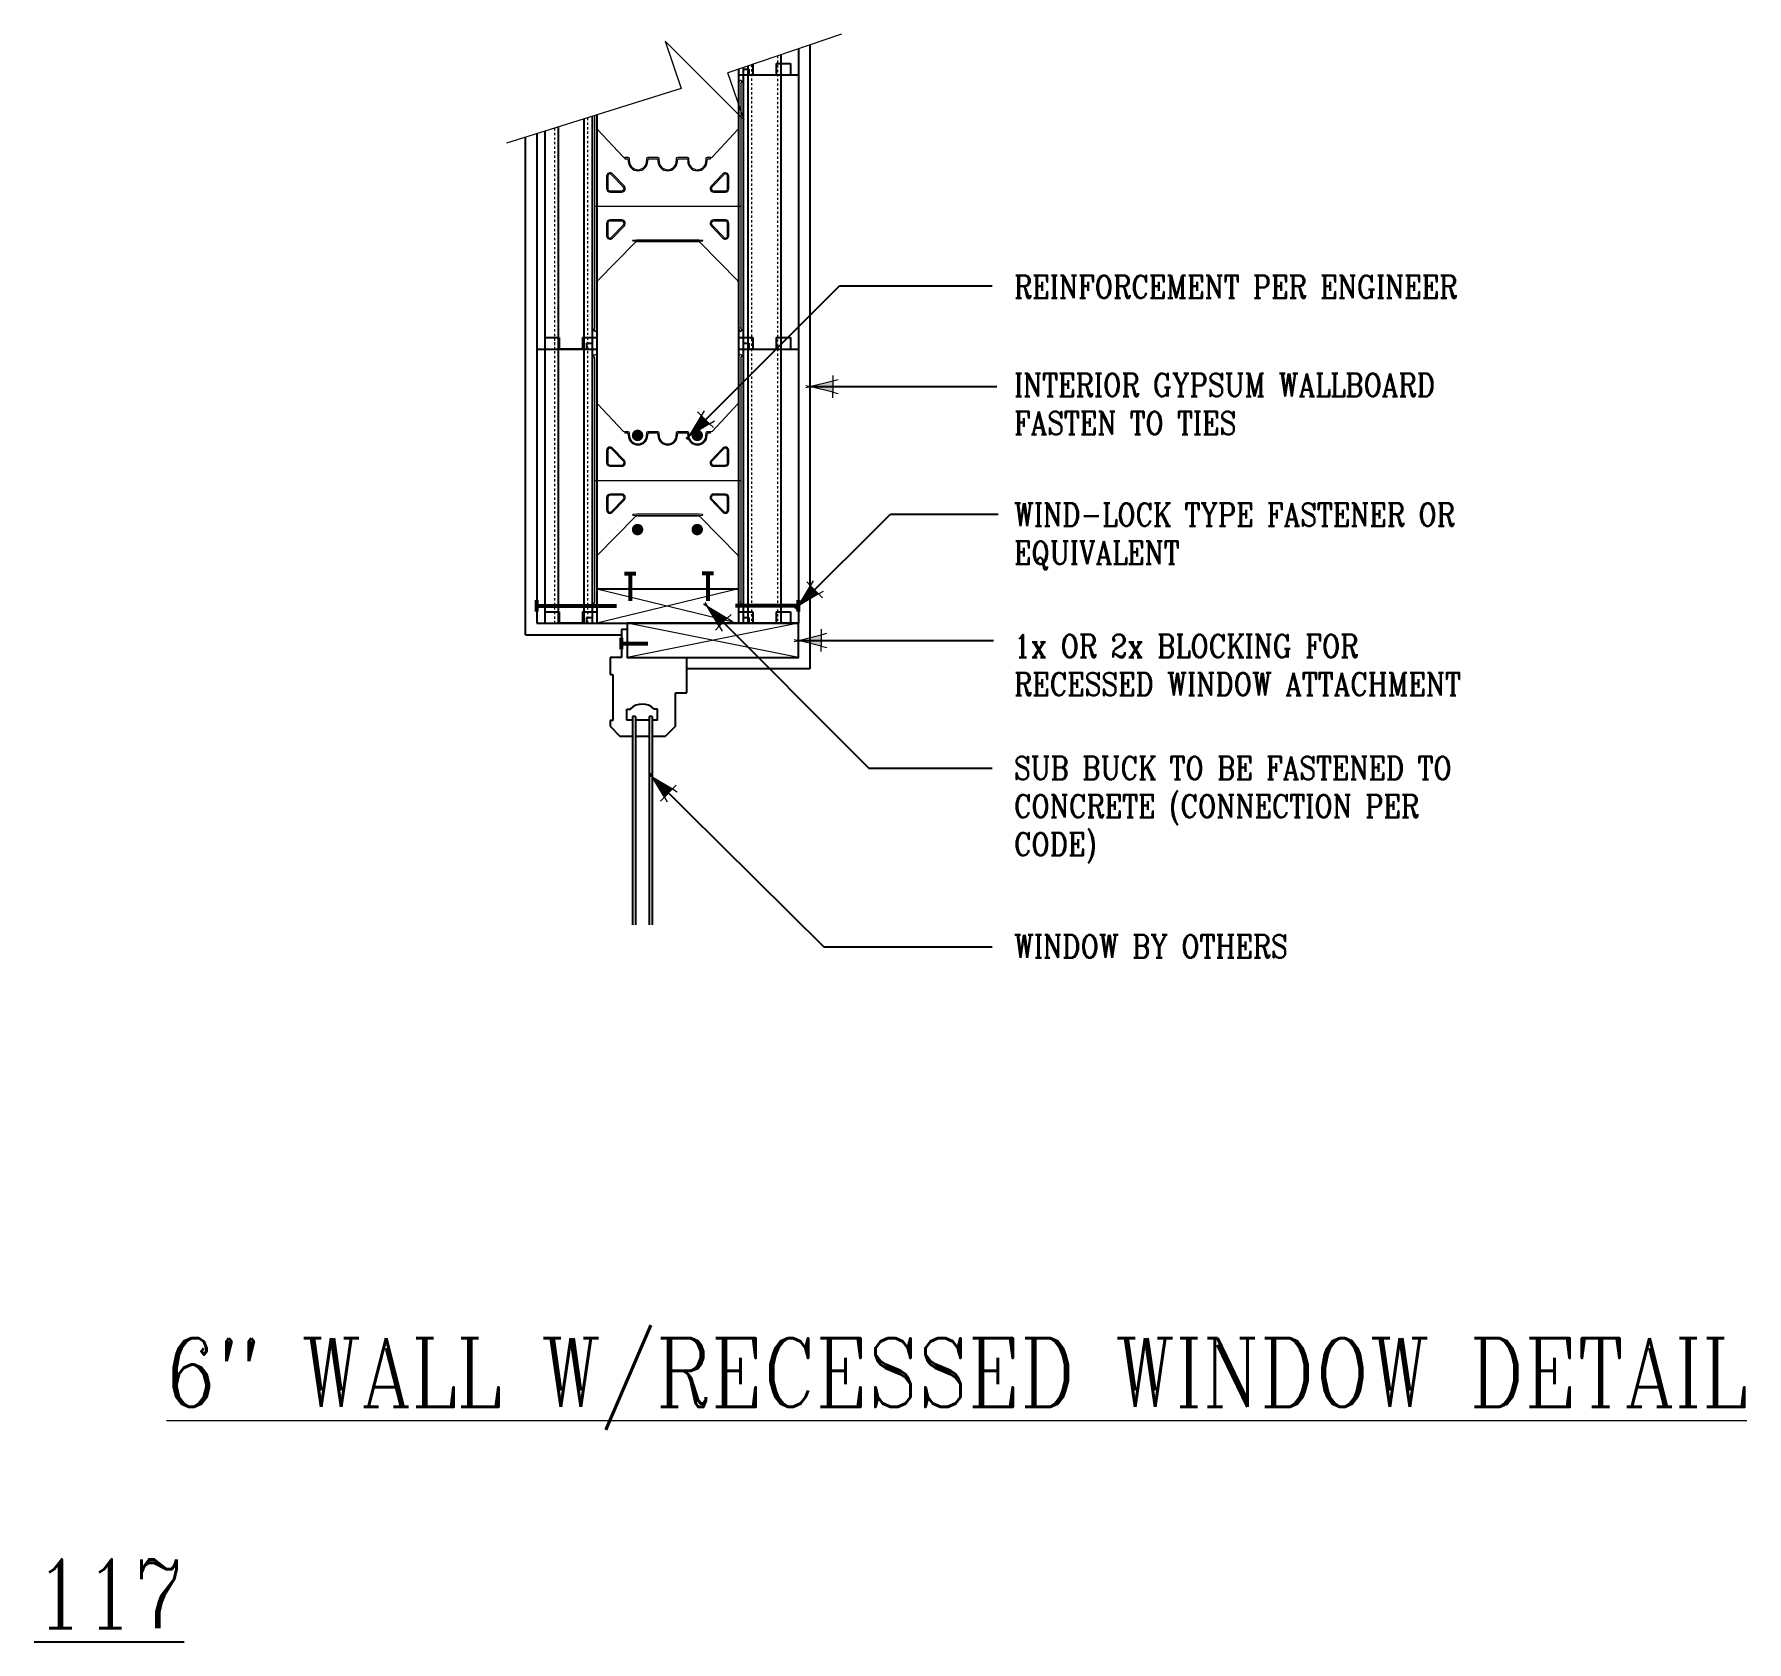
# Model space of a CAD drawing. Header units: inches. Extents: x -47.8 to 27.2, y 21.3 to 91.6.
import ezdxf

# ---------------------------------------------------------------- set-up
doc = ezdxf.new("R2010")
doc.units = ezdxf.units.IN
doc.header["$MEASUREMENT"] = 0
doc.linetypes.add('DASHED2', pattern=[0.375, 0.25, -0.125])
doc.linetypes.add('HIDDEN', pattern=[0.375, 0.25, -0.125])
doc.layers.get('Defpoints').update_dxf_attribs({"color": 252})
for name, color, linetype, lineweight in [('A2 Hatch', 8, 'Continuous', 9), ('A5 heavy', 5, 'Continuous', 53), ('DETAILS', 7, 'Continuous', 13), ('DIM', 3, 'Continuous', 13)]:
    doc.layers.add(name, color=color, linetype=linetype, lineweight=lineweight)
doc.styles.add('ARCTEXT', font='arctext.shx', dxfattribs={"width": 0.85})
doc.styles.add('RomanC', font='romanc.shx', dxfattribs={"width": 0.85, "height": 5})
doc.dimstyles.new('ARCTEXT 1-1', dxfattribs={"dimscale": 0, "dimtxt": 1, "dimasz": 1, "dimexe": 0.1875, "dimexo": 1, "dimgap": 0.5, "dimtad": 1, "dimdec": 4, "dimzin": 3, "dimdsep": 46, "dimlunit": 4, "dimtxsty": 'ARCTEXT', "dimblk": 'ARCHTICK', "dimcen": 1, "dimclrd": 256, "dimclre": 256, "dimclrt": 256, "dimadec": 0, "dimazin": 0, "dimtfac": 1, "dimtdec": 4, "dimtofl": 0, "dimtmove": 2, "dimatfit": 3, "dimldrblk": 'arrow', "dimfxl": 1, "dimtolj": 1, "dimtzin": 0, "dimarcsym": 0})

# ---------------------------------------------------------------- blocks, each defined once
blk = doc.blocks.new('_ArchTick')
at = {"color": 0, "linetype": 'ByBlock', "const_width": 0.15}
blk.add_lwpolyline([(-0.5, -0.5), (0.5, 0.5)], dxfattribs=at)
blk = doc.blocks.new('arrow')
at = {"layer": 'DIM'}
blk.add_hatch(color=253, dxfattribs=at).paths.add_polyline_path([(-2, 0.5), (-2, -0.5), (0, 0)])
at = {"layer": 'DIM', "lineweight": 9}
for points in [[(-2, 0.98), (-2, 0.5), (-2.47, 0.62)], [(0.37, 0.09), (0, 0)], [(0.37, -0.09), (0, 0)], [(-2, -0.98), (-2, -0.5), (-2.47, -0.62)]]:
    blk.add_lwpolyline(points, dxfattribs=at)
at = {"layer": 'DIM', "lineweight": 15}
blk.add_lwpolyline([(0, 0), (-2, -0.5), (-2, 0.5), (0, 0)], dxfattribs=at)

msp = doc.modelspace()

# ---------------------------------------------------------------- linework, layer by layer
at = {"color": 1}
for p, q in [((-15.075, 90.731), (-15.075, 77.853)), ((-14.31, 90.99), (-14.31, 77.853)), ((-16.935, 90.1), (-16.935, 77.853)), ((-16.935, 90.1), (-16.935, 89.853)), ((-16.935, 90.1), (-16.935, 89.853)), ((-16.735, 90.168), (-16.735, 77.853)), ((-16.735, 90.103), (-16.485, 90.103)), ((-16.735, 90.103), (-16.485, 90.103)), ((-16.52, 90.241), (-16.52, 77.853)), ((-16.485, 90.103), (-16.485, 89.853)), ((-16.485, 90.103), (-16.485, 89.853)), ((-16.31, 90.312), (-16.31, 89.853)), ((-16.31, 90.312), (-16.31, 89.853)), ((-15.285, 90.353), (-15.285, 89.853)), ((-15.285, 90.353), (-14.66, 90.353)), ((-15.285, 90.353), (-15.285, 89.853)), ((-15.285, 90.353), (-14.66, 90.353)), ((-14.66, 90.353), (-14.66, 89.853)), ((-14.66, 90.353), (-14.66, 89.853)), ((-16.935, 89.853), (-16.735, 89.853)), ((-16.935, 89.853), (-14.31, 89.853)), ((-16.935, 89.853), (-16.735, 89.853)), ((-16.935, 89.853), (-14.31, 89.853)), ((-16.52, 89.853), (-14.31, 89.853)), ((-16.52, 89.853), (-14.31, 89.853)), ((-23.71, 87.918), (-23.71, 77.853)), ((-23.335, 88.035), (-23.335, 77.853)), ((-23.135, 88.098), (-23.135, 77.853)), ((-25.76, 87.279), (-25.76, 77.853)), ((-25.41, 87.388), (-25.41, 77.853)), ((-24.835, 87.568), (-24.835, 77.853)), ((-25.41, 78.353), (-24.785, 78.353)), ((-25.41, 78.353), (-25.41, 65.853)), ((-25.41, 78.353), (-24.785, 78.353)), ((-25.41, 78.353), (-24.785, 78.353)), ((-25.41, 78.353), (-24.785, 78.353)), ((-24.835, 78.353), (-24.835, 65.853)), ((-24.785, 78.353), (-24.785, 77.853)), ((-24.785, 78.353), (-24.785, 77.853)), ((-24.785, 78.353), (-24.785, 77.853)), ((-24.785, 78.353), (-24.785, 77.853)), ((-23.76, 78.353), (-23.76, 77.853)), ((-23.76, 78.353), (-23.135, 78.353)), ((-23.76, 78.353), (-23.76, 77.853)), ((-23.76, 78.353), (-23.135, 78.353)), ((-23.76, 78.353), (-23.76, 77.853)), ((-23.76, 78.353), (-23.135, 78.353)), ((-23.76, 78.353), (-23.76, 77.853)), ((-23.76, 78.353), (-23.135, 78.353)), ((-23.71, 78.353), (-23.71, 65.853)), ((-23.585, 78.103), (-23.585, 77.853)), ((-23.585, 78.103), (-23.335, 78.103)), ((-23.585, 78.103), (-23.585, 77.853)), ((-23.585, 78.103), (-23.335, 78.103)), ((-23.585, 78.103), (-23.585, 77.853)), ((-23.585, 78.103), (-23.335, 78.103)), ((-23.585, 78.103), (-23.585, 77.853)), ((-23.585, 78.103), (-23.335, 78.103)), ((-23.335, 78.103), (-23.335, 65.853)), ((-23.135, 78.353), (-23.135, 65.853)), ((-23.135, 78.353), (-23.135, 77.853)), ((-23.135, 78.353), (-23.135, 77.853)), ((-23.135, 78.353), (-23.135, 77.853)), ((-23.135, 78.353), (-23.135, 77.853)), ((-16.935, 78.353), (-16.935, 65.853)), ((-16.935, 78.353), (-16.31, 78.353)), ((-16.935, 78.353), (-16.935, 77.853)), ((-16.935, 78.353), (-16.31, 78.353)), ((-16.935, 78.353), (-16.935, 77.853)), ((-16.935, 78.353), (-16.31, 78.353)), ((-16.935, 78.353), (-16.31, 78.353)), ((-16.735, 78.103), (-16.735, 65.853)), ((-16.735, 78.103), (-16.485, 78.103)), ((-16.735, 78.103), (-16.485, 78.103)), ((-16.735, 78.103), (-16.485, 78.103)), ((-16.735, 78.103), (-16.485, 78.103)), ((-16.485, 78.103), (-16.485, 77.853)), ((-16.485, 78.103), (-16.485, 77.853)), ((-16.485, 78.103), (-16.485, 77.853)), ((-16.485, 78.103), (-16.485, 77.853)), ((-16.31, 78.353), (-16.31, 77.853)), ((-16.31, 78.353), (-16.31, 77.853)), ((-16.31, 78.353), (-16.31, 77.853)), ((-16.31, 78.353), (-16.31, 77.853)), ((-15.285, 78.353), (-15.285, 77.853)), ((-15.285, 78.353), (-14.66, 78.353)), ((-15.285, 78.353), (-15.285, 77.853)), ((-15.285, 78.353), (-14.66, 78.353)), ((-15.285, 78.353), (-15.285, 77.853)), ((-15.285, 78.353), (-14.66, 78.353)), ((-15.285, 78.353), (-15.285, 77.853)), ((-15.285, 78.353), (-14.66, 78.353)), ((-14.66, 78.353), (-14.66, 77.853)), ((-14.66, 78.353), (-14.66, 77.853)), ((-14.66, 78.353), (-14.66, 77.853)), ((-14.66, 78.353), (-14.66, 77.853)), ((-25.76, 77.853), (-23.135, 77.853)), ((-25.76, 77.853), (-23.585, 77.853)), ((-25.76, 77.853), (-25.76, 65.853)), ((-25.76, 77.853), (-23.585, 77.853)), ((-25.76, 77.853), (-23.135, 77.853)), ((-25.76, 77.853), (-23.135, 77.853)), ((-25.76, 77.853), (-23.585, 77.853)), ((-25.76, 77.853), (-23.585, 77.853)), ((-25.76, 77.853), (-23.135, 77.853)), ((-25.76, 77.853), (-23.135, 77.853)), ((-25.76, 77.853), (-23.585, 77.853)), ((-25.76, 77.853), (-23.585, 77.853)), ((-25.76, 77.853), (-23.135, 77.853)), ((-25.76, 77.853), (-23.135, 77.853)), ((-25.76, 77.853), (-23.585, 77.853)), ((-25.76, 77.853), (-23.585, 77.853)), ((-25.76, 77.853), (-23.135, 77.853)), ((-23.71, 77.853), (-24.835, 77.853)), ((-23.71, 77.853), (-24.835, 77.853)), ((-23.71, 77.853), (-24.835, 77.853)), ((-23.71, 77.853), (-24.835, 77.853)), ((-23.71, 77.853), (-24.835, 77.853)), ((-23.71, 77.853), (-24.835, 77.853)), ((-23.71, 77.853), (-24.835, 77.853)), ((-23.71, 77.853), (-24.835, 77.853)), ((-23.335, 77.853), (-23.135, 77.853)), ((-23.335, 77.853), (-23.135, 77.853)), ((-23.335, 77.853), (-23.135, 77.853)), ((-23.335, 77.853), (-23.135, 77.853)), ((-23.335, 77.853), (-23.135, 77.853)), ((-23.335, 77.853), (-23.135, 77.853)), ((-23.335, 77.853), (-23.135, 77.853)), ((-23.335, 77.853), (-23.135, 77.853)), ((-16.935, 77.853), (-16.735, 77.853)), ((-16.935, 77.853), (-14.31, 77.853)), ((-16.935, 77.853), (-16.735, 77.853)), ((-16.935, 77.853), (-14.31, 77.853)), ((-16.52, 77.853), (-14.31, 77.853)), ((-16.52, 77.853), (-16.52, 65.853)), ((-16.52, 77.853), (-14.31, 77.853)), ((-15.075, 77.853), (-15.075, 65.853)), ((-14.31, 77.853), (-14.31, 65.853)), ((-25.41, 66.353), (-24.785, 66.353)), ((-25.41, 66.353), (-24.785, 66.353)), ((-24.785, 66.353), (-24.785, 65.853)), ((-24.785, 66.353), (-24.785, 65.853)), ((-23.76, 66.353), (-23.76, 65.853)), ((-23.76, 66.353), (-23.135, 66.353)), ((-23.76, 66.353), (-23.76, 65.853)), ((-23.76, 66.353), (-23.135, 66.353)), ((-23.585, 66.103), (-23.585, 65.853)), ((-23.585, 66.103), (-23.335, 66.103)), ((-23.585, 66.103), (-23.585, 65.853)), ((-23.585, 66.103), (-23.335, 66.103)), ((-23.135, 66.353), (-23.135, 65.853)), ((-23.135, 66.353), (-23.135, 65.853)), ((-16.935, 66.353), (-16.31, 66.353)), ((-16.935, 66.353), (-16.935, 65.853)), ((-16.935, 66.353), (-16.31, 66.353)), ((-16.935, 66.353), (-16.935, 65.853)), ((-16.735, 66.103), (-16.485, 66.103)), ((-16.735, 66.103), (-16.485, 66.103)), ((-16.485, 66.103), (-16.485, 65.853)), ((-16.485, 66.103), (-16.485, 65.853)), ((-16.31, 66.353), (-16.31, 65.853)), ((-16.31, 66.353), (-16.31, 65.853)), ((-15.285, 66.353), (-15.285, 65.853)), ((-15.285, 66.353), (-14.66, 66.353)), ((-15.285, 66.353), (-15.285, 65.853)), ((-15.285, 66.353), (-14.66, 66.353)), ((-14.66, 66.353), (-14.66, 65.853)), ((-14.66, 66.353), (-14.66, 65.853)), ((-25.76, 65.853), (-23.135, 65.853)), ((-25.76, 65.853), (-23.585, 65.853)), ((-25.76, 65.853), (-23.585, 65.853)), ((-25.76, 65.853), (-23.135, 65.853)), ((-25.76, 65.853), (-23.135, 65.853)), ((-25.76, 65.853), (-23.585, 65.853)), ((-25.76, 65.853), (-23.585, 65.853)), ((-25.76, 65.853), (-23.135, 65.853)), ((-23.71, 65.853), (-24.835, 65.853)), ((-23.71, 65.853), (-24.835, 65.853)), ((-23.71, 65.853), (-24.835, 65.853)), ((-23.71, 65.853), (-24.835, 65.853)), ((-23.335, 65.853), (-23.135, 65.853)), ((-23.335, 65.853), (-23.135, 65.853)), ((-23.335, 65.853), (-23.135, 65.853)), ((-23.335, 65.853), (-23.135, 65.853)), ((-16.935, 65.853), (-16.735, 65.853)), ((-16.935, 65.853), (-14.31, 65.853)), ((-16.935, 65.853), (-16.735, 65.853)), ((-16.935, 65.853), (-14.31, 65.853)), ((-16.52, 65.853), (-14.31, 65.853)), ((-16.52, 65.853), (-14.31, 65.853)), ((-16.31, 65.853), (-14.31, 65.853))]:
    msp.add_line(p, q, dxfattribs=at)
at = {"ltscale": 0.15}
for p, q in [((-13.81, 91.16), (-13.81, 63.853)), ((-26.26, 65.353), (-26.26, 87.123)), ((-24.785, 77.853), (-23.76, 77.853)), ((-24.785, 77.853), (-23.76, 77.853)), ((-24.785, 77.853), (-23.76, 77.853)), ((-24.785, 77.853), (-23.76, 77.853)), ((-24.785, 77.853), (-23.76, 77.853)), ((-24.785, 77.853), (-23.76, 77.853)), ((-24.785, 77.853), (-23.76, 77.853)), ((-24.785, 77.853), (-23.76, 77.853)), ((-23.135, 67.353), (-16.935, 67.353)), ((-26.26, 65.353), (-22.06, 65.353)), ((-24.785, 65.853), (-23.76, 65.853)), ((-24.785, 65.853), (-23.76, 65.853)), ((-24.785, 65.853), (-23.76, 65.853)), ((-24.785, 65.853), (-23.76, 65.853)), ((-23.135, 65.853), (-16.31, 65.853)), ((-21.81, 65.583), (-22.06, 65.583)), ((-22.06, 65.583), (-22.06, 64.353)), ((-22.06, 64.353), (-22.56, 64.353)), ((-22.56, 64.353), (-22.56, 63.603)), ((-19.19, 62.802), (-19.19, 64.353)), ((-13.81, 63.853), (-19.19, 63.853)), ((-22.56, 63.603), (-22.435, 63.603)), ((-22.435, 63.603), (-22.435, 61.603)), ((-19.69, 61.353), (-19.69, 62.802)), ((-19.69, 62.802), (-19.19, 62.802)), ((-22.435, 61.603), (-22.56, 61.603)), ((-22.56, 61.603), (-22.56, 61.353)), ((-21.817, 61.617), (-21.817, 62.099)), ((-21.817, 62.099), (-21.67, 62.099)), ((-21.569, 61.617), (-21.817, 61.617)), ((-21.569, 61.779), (-21.569, 52.651)), ((-21.444, 61.779), (-21.569, 61.779)), ((-21.444, 61.779), (-21.444, 52.651)), ((-20.839, 61.617), (-21.444, 61.617)), ((-20.839, 61.779), (-20.839, 52.651)), ((-20.714, 61.779), (-20.839, 61.779)), ((-20.714, 61.779), (-20.714, 52.651)), ((-20.479, 61.617), (-20.714, 61.617)), ((-20.479, 62.099), (-20.625, 62.099)), ((-20.479, 61.617), (-20.479, 62.099)), ((-22.56, 61.353), (-22.125, 60.918)), ((-22.125, 60.918), (-21.569, 60.918)), ((-21.444, 60.918), (-20.839, 60.918)), ((-20.714, 60.918), (-20.125, 60.918)), ((-19.69, 61.353), (-20.125, 60.918))]:
    msp.add_line(p, q, dxfattribs=at)
at = {"color": 1, "linetype": 'HIDDEN', "ltscale": 0.02}
for p, q in [((-16.735, 90.103), (-16.735, 89.853)), ((-16.735, 90.103), (-16.485, 90.103)), ((-16.735, 90.103), (-16.735, 89.853)), ((-16.735, 90.103), (-16.485, 90.103)), ((-16.485, 90.103), (-16.485, 89.853)), ((-16.485, 90.103), (-16.485, 89.853)), ((-16.31, 90.312), (-16.31, 89.853)), ((-16.31, 90.312), (-16.31, 89.853)), ((-15.285, 90.353), (-15.285, 89.853)), ((-15.285, 90.353), (-14.66, 90.353)), ((-15.285, 90.353), (-15.285, 89.853)), ((-15.285, 90.353), (-14.66, 90.353)), ((-14.66, 90.353), (-14.66, 89.853)), ((-14.66, 90.353), (-14.66, 89.853)), ((-25.41, 78.353), (-24.785, 78.353)), ((-25.41, 78.353), (-25.41, 77.853)), ((-25.41, 78.353), (-24.785, 78.353)), ((-25.41, 78.353), (-25.41, 77.853)), ((-25.41, 78.353), (-24.785, 78.353)), ((-25.41, 78.353), (-25.41, 77.853)), ((-25.41, 78.353), (-24.785, 78.353)), ((-25.41, 78.353), (-25.41, 77.853)), ((-24.785, 78.353), (-24.785, 77.853)), ((-24.785, 78.353), (-24.785, 77.853)), ((-24.785, 78.353), (-24.785, 77.853)), ((-24.785, 78.353), (-24.785, 77.853)), ((-23.76, 78.353), (-23.76, 77.853)), ((-23.76, 78.353), (-23.135, 78.353)), ((-23.76, 78.353), (-23.76, 77.853)), ((-23.76, 78.353), (-23.135, 78.353)), ((-23.76, 78.353), (-23.76, 77.853)), ((-23.76, 78.353), (-23.135, 78.353)), ((-23.76, 78.353), (-23.76, 77.853)), ((-23.76, 78.353), (-23.135, 78.353)), ((-16.935, 78.353), (-16.31, 78.353)), ((-16.935, 78.353), (-16.31, 78.353)), ((-16.935, 78.353), (-16.31, 78.353)), ((-16.935, 78.353), (-16.31, 78.353)), ((-16.735, 78.103), (-16.735, 77.853)), ((-16.735, 78.103), (-16.485, 78.103)), ((-16.735, 78.103), (-16.735, 77.853)), ((-16.735, 78.103), (-16.485, 78.103)), ((-16.735, 78.103), (-16.735, 77.853)), ((-16.735, 78.103), (-16.485, 78.103)), ((-16.735, 78.103), (-16.735, 77.853)), ((-16.735, 78.103), (-16.485, 78.103)), ((-16.485, 78.103), (-16.485, 77.853)), ((-16.485, 78.103), (-16.485, 77.853)), ((-16.485, 78.103), (-16.485, 77.853)), ((-16.485, 78.103), (-16.485, 77.853)), ((-16.31, 78.353), (-16.31, 77.853)), ((-16.31, 78.353), (-16.31, 77.853)), ((-16.31, 78.353), (-16.31, 77.853)), ((-16.31, 78.353), (-16.31, 77.853)), ((-15.285, 78.353), (-15.285, 77.853)), ((-15.285, 78.353), (-14.66, 78.353)), ((-15.285, 78.353), (-15.285, 77.853)), ((-15.285, 78.353), (-14.66, 78.353)), ((-15.285, 78.353), (-15.285, 77.853)), ((-15.285, 78.353), (-14.66, 78.353)), ((-15.285, 78.353), (-15.285, 77.853)), ((-15.285, 78.353), (-14.66, 78.353)), ((-14.66, 78.353), (-14.66, 77.853)), ((-14.66, 78.353), (-14.66, 77.853)), ((-14.66, 78.353), (-14.66, 77.853)), ((-14.66, 78.353), (-14.66, 77.853)), ((-25.41, 66.353), (-24.785, 66.353)), ((-25.41, 66.353), (-25.41, 65.853)), ((-25.41, 66.353), (-24.785, 66.353)), ((-25.41, 66.353), (-25.41, 65.853)), ((-24.785, 66.353), (-24.785, 65.853)), ((-24.785, 66.353), (-24.785, 65.853)), ((-23.76, 66.353), (-23.76, 65.853)), ((-23.76, 66.353), (-23.135, 66.353)), ((-23.76, 66.353), (-23.76, 65.853)), ((-23.76, 66.353), (-23.135, 66.353)), ((-16.935, 66.353), (-16.31, 66.353)), ((-16.935, 66.353), (-16.31, 66.353)), ((-16.735, 66.103), (-16.735, 65.853)), ((-16.735, 66.103), (-16.485, 66.103)), ((-16.735, 66.103), (-16.735, 65.853)), ((-16.735, 66.103), (-16.485, 66.103)), ((-16.485, 66.103), (-16.485, 65.853)), ((-16.485, 66.103), (-16.485, 65.853)), ((-16.31, 66.353), (-16.31, 65.853)), ((-16.31, 66.353), (-16.31, 65.853)), ((-15.285, 66.353), (-15.285, 65.853)), ((-15.285, 66.353), (-14.66, 66.353)), ((-15.285, 66.353), (-15.285, 65.853)), ((-15.285, 66.353), (-14.66, 66.353)), ((-14.66, 66.353), (-14.66, 65.853)), ((-14.66, 66.353), (-14.66, 65.853))]:
    msp.add_line(p, q, dxfattribs=at)
at = {"ltscale": 0.15, "const_width": 0.25}
for points in [[(-21.478, 74.075, 1), (-21.228, 74.075, 1)], [(-18.866, 74.075, 1), (-18.616, 74.075, 1)], [(-21.478, 69.952, 1), (-21.228, 69.952, 1)], [(-18.866, 69.952, 1), (-18.616, 69.952, 1)]]:
    msp.add_lwpolyline(points, format="xyb", close=True, dxfattribs=at)
at = {"ltscale": 0.15}
msp.add_lwpolyline([(-21.81, 65.853), (-21.81, 64.353), (-14.31, 64.353), (-14.31, 65.853)], close=True, dxfattribs=at)
msp.add_arc((-21.148, 61.577), 0.739, 45, 135, dxfattribs=at)
at = {"layer": 'A2 Hatch', "linetype": 'DASHED2', "ltscale": 0.15}
for p, q in [((-16.36, 90.295), (-16.36, 77.853)), ((-15.235, 90.676), (-15.235, 77.853)), ((-23.55, 87.968), (-23.55, 77.853)), ((-24.995, 87.518), (-24.995, 77.853)), ((-24.995, 78.353), (-24.995, 65.853)), ((-23.55, 78.353), (-23.55, 65.853)), ((-16.36, 77.853), (-16.36, 65.853)), ((-15.235, 77.853), (-15.235, 65.853))]:
    msp.add_line(p, q, dxfattribs=at)
at = {"layer": 'A2 Hatch', "ltscale": 0.15}
for p, q in [((-16.935, 67.353), (-23.135, 65.853)), ((-23.135, 67.353), (-16.935, 65.853)), ((-14.31, 65.853), (-21.81, 64.353)), ((-14.31, 64.353), (-21.81, 65.853))]:
    msp.add_line(p, q, dxfattribs=at)
at = {"layer": 'A5 heavy', "ltscale": 0.15}
for p, q in [((-21.926, 68.029), (-21.426, 68.029)), ((-21.676, 68.029), (-21.676, 66.832)), ((-18.023, 68.029), (-18.523, 68.029)), ((-18.273, 68.029), (-18.273, 66.832)), ((-25.76, 66.36), (-25.76, 66.86)), ((-14.31, 66.36), (-14.31, 66.86)), ((-25.76, 66.61), (-22.27, 66.61)), ((-14.31, 66.61), (-17.073, 66.61)), ((-22.06, 64.718), (-22.06, 65.218)), ((-22.06, 64.968), (-20.898, 64.968))]:
    msp.add_line(p, q, dxfattribs=at)
at = {"layer": 'DETAILS', "color": 6, "lineweight": 20}
for p, q in [((-16.928, 89.527), (-16.869, 89.63)), ((-16.869, 89.63), (-16.782, 89.58)), ((-16.835, 89.478), (-16.835, 78.78)), ((-16.835, 89.476), (-16.835, 89.439)), ((-16.782, 89.58), (-16.828, 89.501)), ((-23.235, 88.067), (-23.235, 78.78)), ((-23.135, 88.098), (-23.135, 87.523)), ((-23.135, 87.523), (-23.135, 80.761)), ((-23.107, 87.454), (-21.989, 86.264)), ((-18.08, 86.264), (-16.963, 87.454)), ((-16.935, 80.761), (-16.935, 87.523)), ((-21.917, 86.233), (-21.91, 86.233)), ((-21.76, 86.233), (-21.917, 86.233)), ((-21.91, 86.233), (-21.91, 86.183)), ((-20.46, 86.233), (-20.91, 86.233)), ((-19.16, 86.233), (-19.61, 86.233)), ((-18.152, 86.233), (-18.31, 86.233)), ((-18.16, 86.183), (-18.16, 86.233)), ((-18.16, 86.233), (-18.152, 86.233)), ((-21.968, 84.942), (-22.488, 85.483)), ((-21.932, 84.977), (-22.452, 85.518)), ((-21.91, 86.183), (-21.81, 86.183)), ((-21.76, 86.133), (-21.76, 86.078)), ((-21.71, 86.078), (-21.71, 86.183)), ((-20.96, 86.183), (-20.96, 86.078)), ((-20.91, 86.078), (-20.91, 86.133)), ((-20.86, 86.183), (-20.51, 86.183)), ((-20.46, 86.133), (-20.46, 86.078)), ((-20.41, 86.078), (-20.41, 86.183)), ((-19.66, 86.183), (-19.66, 86.078)), ((-19.61, 86.078), (-19.61, 86.133)), ((-19.56, 86.183), (-19.21, 86.183)), ((-19.16, 86.133), (-19.16, 86.078)), ((-19.11, 86.078), (-19.11, 86.183)), ((-18.36, 86.183), (-18.36, 86.078)), ((-18.31, 86.078), (-18.31, 86.133)), ((-18.26, 86.183), (-18.16, 86.183)), ((-17.618, 85.518), (-18.137, 84.977)), ((-17.582, 85.483), (-18.101, 84.942)), ((-22.71, 85.414), (-22.71, 84.873)), ((-22.66, 85.414), (-22.66, 84.873)), ((-22.56, 84.773), (-22.04, 84.773)), ((-22.56, 84.723), (-22.04, 84.723)), ((-18.029, 84.773), (-17.51, 84.773)), ((-18.029, 84.723), (-17.51, 84.723)), ((-17.41, 84.873), (-17.41, 85.414)), ((-17.36, 84.873), (-17.36, 85.414)), ((-23.235, 84.103), (-16.835, 84.103)), ((-22.71, 83.353), (-22.71, 82.812)), ((-22.66, 83.353), (-22.66, 82.812)), ((-22.04, 83.503), (-22.56, 83.503)), ((-22.04, 83.453), (-22.56, 83.453)), ((-22.488, 82.743), (-21.968, 83.284)), ((-22.452, 82.708), (-21.932, 83.249)), ((-18.137, 83.249), (-17.618, 82.708)), ((-18.101, 83.284), (-17.582, 82.743)), ((-17.51, 83.503), (-18.029, 83.503)), ((-17.51, 83.453), (-18.029, 83.453)), ((-17.41, 82.812), (-17.41, 83.353)), ((-17.36, 82.812), (-17.36, 83.353)), ((-23.105, 80.832), (-21.454, 82.509)), ((-21.405, 82.623), (-21.561, 82.608)), ((-21.561, 82.588), (-21.405, 82.573)), ((-20.035, 82.623), (-21.405, 82.623)), ((-21.405, 82.573), (-20.035, 82.573)), ((-21.348, 82.553), (-20.035, 82.553)), ((-18.664, 82.623), (-20.035, 82.623)), ((-20.035, 82.573), (-18.664, 82.573)), ((-20.035, 82.553), (-18.722, 82.553)), ((-18.508, 82.608), (-18.664, 82.623)), ((-18.664, 82.573), (-18.508, 82.588)), ((-18.616, 82.509), (-16.964, 80.832)), ((-23.135, 78.753), (-23.135, 80.761)), ((-23.241, 78.755), (-23.287, 78.676)), ((-23.235, 78.817), (-23.235, 78.78)), ((-23.201, 78.626), (-23.141, 78.728)), ((-16.928, 78.728), (-16.869, 78.626)), ((-16.835, 78.78), (-16.835, 78.817)), ((-16.782, 78.676), (-16.828, 78.755)), ((-23.287, 78.676), (-23.201, 78.626)), ((-16.869, 78.626), (-16.782, 78.676)), ((-23.287, 77.58), (-23.201, 77.63)), ((-23.241, 77.501), (-23.287, 77.58)), ((-23.235, 77.478), (-23.235, 66.78)), ((-23.235, 77.439), (-23.235, 77.476)), ((-23.201, 77.63), (-23.141, 77.527)), ((-23.135, 77.502), (-23.135, 75.523)), ((-16.935, 75.523), (-16.935, 77.502)), ((-16.928, 77.527), (-16.869, 77.63)), ((-16.869, 77.63), (-16.782, 77.58)), ((-16.835, 77.478), (-16.835, 66.78)), ((-16.835, 77.476), (-16.835, 77.439)), ((-16.782, 77.58), (-16.828, 77.501)), ((-23.135, 75.523), (-23.135, 68.761)), ((-23.107, 75.454), (-21.989, 74.264)), ((-18.08, 74.264), (-16.963, 75.454)), ((-16.935, 68.761), (-16.935, 75.523)), ((-21.917, 74.233), (-21.91, 74.233)), ((-21.76, 74.233), (-21.917, 74.233)), ((-21.91, 74.233), (-21.91, 74.183)), ((-20.46, 74.233), (-20.91, 74.233)), ((-19.16, 74.233), (-19.61, 74.233)), ((-18.152, 74.233), (-18.31, 74.233)), ((-18.16, 74.183), (-18.16, 74.233)), ((-18.16, 74.233), (-18.152, 74.233)), ((-21.968, 72.942), (-22.488, 73.483)), ((-21.932, 72.977), (-22.452, 73.518)), ((-21.91, 74.183), (-21.81, 74.183)), ((-21.76, 74.133), (-21.76, 74.078)), ((-21.71, 74.078), (-21.71, 74.183)), ((-20.96, 74.183), (-20.96, 74.078)), ((-20.91, 74.078), (-20.91, 74.133)), ((-20.86, 74.183), (-20.51, 74.183)), ((-20.46, 74.133), (-20.46, 74.078)), ((-20.41, 74.078), (-20.41, 74.183)), ((-19.66, 74.183), (-19.66, 74.078)), ((-19.61, 74.078), (-19.61, 74.133)), ((-19.56, 74.183), (-19.21, 74.183)), ((-19.16, 74.133), (-19.16, 74.078)), ((-19.11, 74.078), (-19.11, 74.183)), ((-18.36, 74.183), (-18.36, 74.078)), ((-18.31, 74.078), (-18.31, 74.133)), ((-18.26, 74.183), (-18.16, 74.183)), ((-17.618, 73.518), (-18.137, 72.977)), ((-17.582, 73.483), (-18.101, 72.942)), ((-22.71, 73.414), (-22.71, 72.873)), ((-22.66, 73.414), (-22.66, 72.873)), ((-22.56, 72.773), (-22.04, 72.773)), ((-22.56, 72.723), (-22.04, 72.723)), ((-18.029, 72.773), (-17.51, 72.773)), ((-18.029, 72.723), (-17.51, 72.723)), ((-17.41, 72.873), (-17.41, 73.414)), ((-17.36, 72.873), (-17.36, 73.414)), ((-23.235, 72.103), (-16.835, 72.103)), ((-22.71, 71.353), (-22.71, 70.812)), ((-22.66, 71.353), (-22.66, 70.812)), ((-22.04, 71.503), (-22.56, 71.503)), ((-22.04, 71.453), (-22.56, 71.453)), ((-22.488, 70.743), (-21.968, 71.284)), ((-22.452, 70.708), (-21.932, 71.249)), ((-18.137, 71.249), (-17.618, 70.708)), ((-18.101, 71.284), (-17.582, 70.743)), ((-17.51, 71.503), (-18.029, 71.503)), ((-17.51, 71.453), (-18.029, 71.453)), ((-17.41, 70.812), (-17.41, 71.353)), ((-17.36, 70.812), (-17.36, 71.353)), ((-23.105, 68.832), (-21.454, 70.509)), ((-21.405, 70.623), (-21.561, 70.608)), ((-21.561, 70.588), (-21.405, 70.573)), ((-20.035, 70.623), (-21.405, 70.623)), ((-21.405, 70.573), (-20.035, 70.573)), ((-21.348, 70.553), (-20.035, 70.553)), ((-18.664, 70.623), (-20.035, 70.623)), ((-20.035, 70.573), (-18.664, 70.573)), ((-20.035, 70.553), (-18.722, 70.553)), ((-18.508, 70.608), (-18.664, 70.623)), ((-18.664, 70.573), (-18.508, 70.588)), ((-18.616, 70.509), (-16.964, 68.832)), ((-23.135, 66.753), (-23.135, 68.761)), ((-16.935, 68.761), (-16.935, 66.753)), ((-23.241, 66.755), (-23.287, 66.676)), ((-23.235, 66.817), (-23.235, 66.78)), ((-23.201, 66.626), (-23.141, 66.728)), ((-16.928, 66.728), (-16.869, 66.626)), ((-16.835, 66.78), (-16.835, 66.817)), ((-16.782, 66.676), (-16.828, 66.755)), ((-23.287, 66.676), (-23.201, 66.626)), ((-16.869, 66.626), (-16.782, 66.676))]:
    msp.add_line(p, q, dxfattribs=at)
for centre, radius, start, end in [((-16.885, 89.502), 0.05, 150, 180), ((-16.785, 89.476), 0.05, 150, 180), ((-23.035, 87.523), 0.1, 180, 223.83086), ((-21.917, 86.333), 0.1, 223.83086, 270), ((-21.76, 86.183), 0.05, 0, 90), ((-20.91, 86.183), 0.05, 90, 180), ((-20.46, 86.183), 0.05, 0, 90), ((-19.61, 86.183), 0.05, 90, 180), ((-19.16, 86.183), 0.05, 0, 90), ((-18.31, 86.183), 0.05, 90, 180), ((-18.152, 86.333), 0.1, 270, 316.16914), ((-22.56, 85.414), 0.15, 43.83086, 180), ((-22.56, 85.414), 0.1, 43.83086, 180), ((-21.81, 86.133), 0.05, 360, 90), ((-21.335, 86.078), 0.425, 180, 360), ((-21.335, 86.078), 0.375, 180, 0), ((-20.86, 86.133), 0.05, 90, 180), ((-20.51, 86.133), 0.05, 360, 90), ((-20.035, 86.078), 0.425, 180, 270), ((-20.035, 86.078), 0.375, 180, 270), ((-20.035, 86.078), 0.425, 270, 0), ((-20.035, 86.078), 0.375, 270, 0), ((-19.56, 86.133), 0.05, 90, 180), ((-19.21, 86.133), 0.05, 0, 90), ((-18.735, 86.078), 0.425, 180, 0), ((-18.735, 86.078), 0.375, 180, 0), ((-18.26, 86.133), 0.05, 90, 180), ((-17.51, 85.414), 0.15, 0, 136.16914), ((-17.51, 85.414), 0.1, 0, 136.16914), ((-22.56, 84.873), 0.15, 180, 270), ((-22.56, 84.873), 0.1, 180, 270), ((-22.04, 84.873), 0.15, 270, 43.83086), ((-22.04, 84.873), 0.1, 270, 43.83086), ((-18.029, 84.873), 0.15, 136.16914, 270), ((-18.029, 84.873), 0.1, 136.16914, 270), ((-17.51, 84.873), 0.15, 270, 0), ((-17.51, 84.873), 0.1, 270, 360), ((-22.56, 83.353), 0.15, 90, 180), ((-22.56, 83.353), 0.1, 90, 180), ((-22.04, 83.353), 0.15, 316.16914, 90), ((-22.04, 83.353), 0.1, 316.16914, 90), ((-18.029, 83.353), 0.15, 90, 223.83086), ((-18.029, 83.353), 0.1, 90, 223.83086), ((-17.51, 83.353), 0.15, 360, 90), ((-17.51, 83.353), 0.1, 0, 90), ((-22.56, 82.812), 0.15, 180, 316.16914), ((-22.56, 82.812), 0.1, 180, 316.16914), ((-21.56, 82.598), 0.01, 97.40989, 262.59011), ((-21.348, 82.403), 0.15, 90, 135), ((-18.722, 82.403), 0.15, 45, 90), ((-18.51, 82.598), 0.01, 277.40989, 82.59011), ((-17.51, 82.812), 0.15, 223.83086, 360), ((-17.51, 82.812), 0.1, 223.83086, 0), ((-23.135, 82.016), 0.1, 180, 209.74488), ((-23.035, 80.761), 0.1, 135, 180), ((-17.035, 80.761), 0.1, 360, 45), ((-23.285, 78.78), 0.05, 330, 360), ((-23.185, 78.753), 0.05, 330, 360), ((-16.885, 78.753), 0.05, 180, 210), ((-16.785, 78.78), 0.05, 180, 210), ((-23.285, 77.476), 0.05, 0, 30), ((-23.185, 77.502), 0.05, 0, 30), ((-16.885, 77.502), 0.05, 150, 180), ((-16.785, 77.476), 0.05, 150, 180), ((-23.035, 75.523), 0.1, 180, 223.83086), ((-17.035, 75.523), 0.1, 316.16914, 360), ((-21.917, 74.333), 0.1, 223.83086, 270), ((-21.76, 74.183), 0.05, 0, 90), ((-20.91, 74.183), 0.05, 90, 180), ((-20.46, 74.183), 0.05, 0, 90), ((-19.61, 74.183), 0.05, 90, 180), ((-19.16, 74.183), 0.05, 0, 90), ((-18.31, 74.183), 0.05, 90, 180), ((-18.152, 74.333), 0.1, 270, 316.16914), ((-22.56, 73.414), 0.15, 43.83086, 180), ((-22.56, 73.414), 0.1, 43.83086, 180), ((-21.81, 74.133), 0.05, 360, 90), ((-21.335, 74.078), 0.425, 180, 360), ((-21.335, 74.078), 0.375, 180, 0), ((-20.86, 74.133), 0.05, 90, 180), ((-20.51, 74.133), 0.05, 360, 90), ((-20.035, 74.078), 0.425, 180, 270), ((-20.035, 74.078), 0.375, 180, 270), ((-20.035, 74.078), 0.425, 270, 0), ((-20.035, 74.078), 0.375, 270, 0), ((-19.56, 74.133), 0.05, 90, 180), ((-19.21, 74.133), 0.05, 0, 90), ((-18.735, 74.078), 0.425, 180, 0), ((-18.735, 74.078), 0.375, 180, 0), ((-18.26, 74.133), 0.05, 90, 180), ((-17.51, 73.414), 0.15, 0, 136.16914), ((-17.51, 73.414), 0.1, 0, 136.16914), ((-22.56, 72.873), 0.15, 180, 270), ((-22.56, 72.873), 0.1, 180, 270), ((-22.04, 72.873), 0.15, 270, 43.83086), ((-22.04, 72.873), 0.1, 270, 43.83086), ((-18.029, 72.873), 0.15, 136.16914, 270), ((-18.029, 72.873), 0.1, 136.16914, 270), ((-17.51, 72.873), 0.15, 270, 0), ((-17.51, 72.873), 0.1, 270, 360), ((-22.56, 71.353), 0.15, 90, 180), ((-22.56, 71.353), 0.1, 90, 180), ((-22.04, 71.353), 0.15, 316.16914, 90), ((-22.04, 71.353), 0.1, 316.16914, 90), ((-18.029, 71.353), 0.15, 90, 223.83086), ((-18.029, 71.353), 0.1, 90, 223.83086), ((-17.51, 71.353), 0.15, 360, 90), ((-17.51, 71.353), 0.1, 0, 90), ((-22.56, 70.812), 0.15, 180, 316.16914), ((-22.56, 70.812), 0.1, 180, 316.16914), ((-21.56, 70.598), 0.01, 97.40989, 262.59011), ((-21.348, 70.403), 0.15, 90, 135), ((-18.722, 70.403), 0.15, 45, 90), ((-18.51, 70.598), 0.01, 277.40989, 82.59011), ((-17.51, 70.812), 0.15, 223.83086, 360), ((-17.51, 70.812), 0.1, 223.83086, 0), ((-23.135, 70.016), 0.1, 180, 209.74488), ((-23.035, 68.761), 0.1, 135, 180), ((-17.035, 68.761), 0.1, 360, 45), ((-23.285, 66.78), 0.05, 330, 360), ((-23.185, 66.753), 0.05, 330, 360), ((-16.885, 66.753), 0.05, 180, 210), ((-16.785, 66.78), 0.05, 180, 210)]:
    msp.add_arc(centre, radius, start, end, dxfattribs=at)
at = {"layer": 'DIM'}
for p, q in [((-12.425, 91.629), (-17.395, 89.944)), ((-20.141, 91.321), (-19.439, 89.251)), ((-16.693, 87.874), (-20.141, 91.321)), ((-19.439, 89.251), (-27.094, 86.863)), ((-16.693, 87.874), (-17.395, 89.944))]:
    msp.add_line(p, q, dxfattribs=at)

# ---------------------------------------------------------------- texts
at = {"layer": 'Defpoints', "insert": (-44.485, 24.88), "char_height": 3, "width": 90.08, "attachment_point": 2, "style": 'RomanC'}
msp.add_mtext('{\\L117\\P}\\P            ', dxfattribs=at)
at = {"layer": 'DIM', "color": 3, "char_height": 1, "width": 22.68955, "attachment_point": 1, "style": 'RomanC'}
for s, insert in [('REINFORCEMENT PER ENGINEER', (-4.875, 81.074)), ('INTERIOR GYPSUM WALLBOARD FASTEN TO TIES', (-4.875, 76.783)), ('WIND-LOCK TYPE FASTENER OR EQUIVALENT', (-4.875, 71.105)), ('1x OR 2x BLOCKING FOR RECESSED WINDOW ATTACHMENT', (-4.875, 65.355)), ('SUB BUCK TO BE FASTENED TO CONCRETE (CONNECTION PER CODE)', (-4.875, 60.016)), ('WINDOW BY OTHERS', (-4.875, 52.213))]:
    msp.add_mtext(s, dxfattribs=dict(at, insert=insert))
at = {"layer": 'DIM', "insert": (-7.388, 34.558), "char_height": 3, "width": 71.4165, "attachment_point": 2, "style": 'RomanC'}
msp.add_mtext('{\\L6" WALL W/RECESSED WINDOW DETAIL}\\P               ', dxfattribs=at)

# ---------------------------------------------------------------- leaders
at = {"layer": 'DIM', "ltscale": 0.15}
for points in [[(-19.085, 74.052), (-12.521, 80.616), (-5.833, 80.616)], [(-13.81, 76.212), (-5.631, 76.212)], [(-14.31, 66.61), (-10.286, 70.633), (-5.564, 70.633)], [(-18.31, 66.603), (-11.223, 59.516), (-5.833, 59.516)], [(-14.31, 65.103), (-5.766, 65.103)], [(-20.714, 59.124), (-13.197, 51.697), (-5.833, 51.697)]]:
    msp.add_leader(points, dimstyle='ARCTEXT 1-1', override={"dimscale": 1, "dimasz": 0.5, "dimtad": 0}, dxfattribs=at)

doc.saveas('drawing.dxf')
